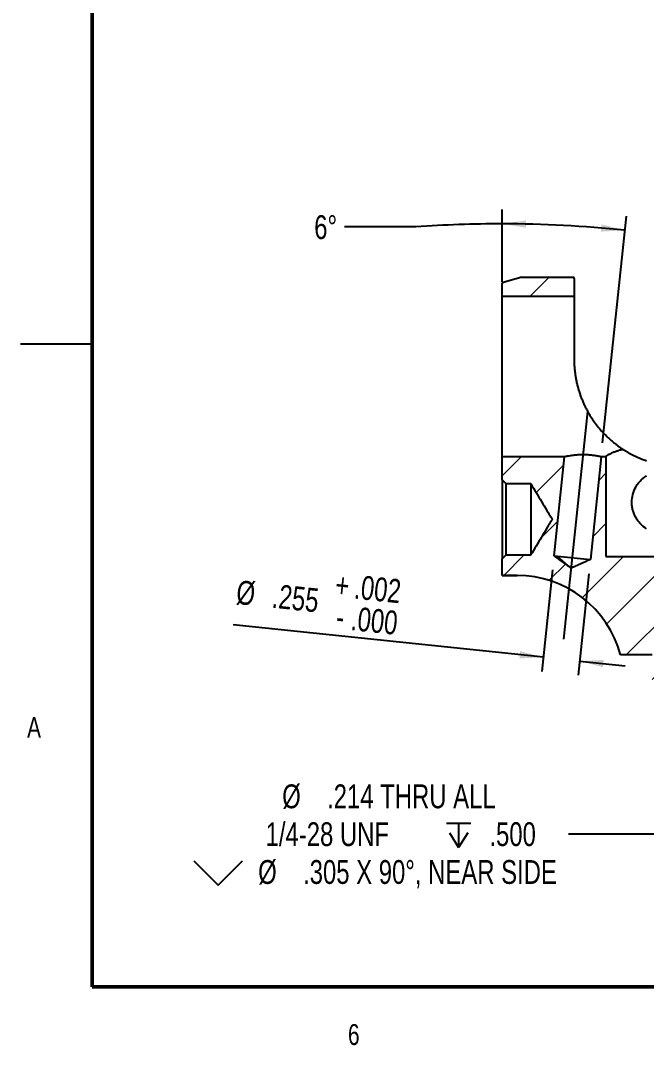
# Model space of a CAD drawing. Header units: inches. Extents: x 0.2 to 16.8, y 0.2 to 10.8.
# Drawn here: x 0.25 to 2.44, y 0.278 to 3.882 of the extents above; entities that cross this region are included whole.
import ezdxf

# ---------------------------------------------------------------- set-up
doc = ezdxf.new("R2010")
doc.units = ezdxf.units.IN
doc.header["$MEASUREMENT"] = 0
doc.linetypes.add('PHANTOM', pattern=[0.5, 0.25, -0.05, 0.05, -0.05, 0.05, -0.05])
doc.layers.add('FORMAT', color=7, linetype='Continuous')
doc.styles.add('SLDTEXTSTYLE0', font='TXT', dxfattribs={"width": 0.75})
doc.dimstyles.new('SLDDIMSTYLE11', dxfattribs={"dimtxt": 0.083333, "dimasz": 0.083333, "dimexe": 0, "dimexo": 0.0625, "dimgap": 0.020833, "dimtad": 0, "dimtih": 1, "dimtoh": 1, "dimdec": 3, "dimlfac": 2, "dimrnd": 1e-09, "dimzin": 12, "dimdsep": 46, "dimtxsty": 'SLDTEXTSTYLE0', "dimsah": 1, "dimcen": 0, "dimadec": 0, "dimazin": 3, "dimtfac": 1, "dimtdec": 3, "dimtofl": 0, "dimtmove": 0, "dimatfit": 3, "dimfxl": 1, "dimfrac": 2, "dimtolj": 1, "dimtzin": 12, "dimarcsym": 0})
doc.dimstyles.new('SLDDIMSTYLE33', dxfattribs={"dimtxt": 0.083333, "dimasz": 0.083333, "dimexe": 0, "dimexo": 0.0625, "dimgap": 0.020833, "dimtad": 2, "dimdec": 3, "dimlfac": 2, "dimrnd": 1e-09, "dimzin": 12, "dimdsep": 46, "dimtxsty": 'SLDTEXTSTYLE0', "dimsah": 1, "dimcen": 0.09, "dimadec": 0, "dimazin": 3, "dimtol": 1, "dimtp": 0.002, "dimtfac": 1, "dimtdec": 3, "dimtmove": 0, "dimatfit": 0, "dimfxl": 1, "dimfrac": 2, "dimtolj": 1, "dimtzin": 4, "dimarcsym": 0})
doc.dimstyles.new('SLDDIMSTYLE35', dxfattribs={"dimtxt": 0.083333, "dimasz": 0.083333, "dimexe": 0, "dimexo": 0.0625, "dimgap": 0.020833, "dimtad": 0, "dimtih": 1, "dimtoh": 1, "dimdec": 4, "dimlfac": 2, "dimzin": 12, "dimdsep": 46, "dimtxsty": 'SLDTEXTSTYLE0', "dimsah": 1, "dimcen": 0.09, "dimazin": 3, "dimtfac": 1, "dimtofl": 0, "dimtmove": 0, "dimatfit": 3, "dimfxl": 1, "dimfrac": 2, "dimtolj": 1, "dimtzin": 12, "dimarcsym": 0})

# ---------------------------------------------------------------- blocks, each defined once
blk = doc.blocks.new('_D_46')
at = {"layer": 'FORMAT'}
for p, q in [((2.1116, 1.9592), (2.0743, 1.6039)), ((2.2384, 1.9458), (2.2011, 1.5905)), ((2.0795, 1.6536), (0.9939, 1.7677)), ((2.2063, 1.6403), (2.3657, 1.6235))]:
    blk.add_line(p, q, dxfattribs=at)
for points in [[(2.0795, 1.6536), (1.998, 1.6751), (1.9953, 1.6496)], [(2.2063, 1.6403), (2.2879, 1.6188), (2.2905, 1.6443)]]:
    blk.add_solid(points, dxfattribs=at)
at = {"layer": 'FORMAT', "attachment_point": 1, "rotation": 354, "style": 'SLDTEXTSTYLE0'}
for s, insert, char_height in [('%%c', (1.0103, 1.9237), 0.08333), ('+', (1.3561, 1.9494), 0.0833), ('.002', (1.423, 1.9423), 0.08333), ('.255', (1.1354, 1.9105), 0.08333), ('.000', (1.4114, 1.8318), 0.08333), ('-', (1.3596, 1.8373), 0.0833)]:
    blk.add_mtext(s, dxfattribs=dict(at, insert=insert, char_height=char_height))
blk = doc.blocks.new('_D_48')
at = {"layer": 'FORMAT'}
for p, q in [((1.9349, 2.9675), (1.9349, 3.2206)), ((2.2867, 2.4047), (2.37, 3.1978)), ((1.6335, 3.1595), (1.3835, 3.1595))]:
    blk.add_line(p, q, dxfattribs=at)
for start, end in [(90, 94.2044), (84, 90)]:
    blk.add_arc((1.9349, -0.9417), 4.1123, start, end, dxfattribs=at)
for points in [[(1.9349, 3.1706), (2.0181, 3.1569), (2.0184, 3.1826)], [(2.3648, 3.1481), (2.2831, 3.1687), (2.2806, 3.1432)]]:
    blk.add_solid(points, dxfattribs=at)
at = {"layer": 'FORMAT', "insert": (1.2774, 3.2007), "char_height": 0.08333, "attachment_point": 1, "style": 'SLDTEXTSTYLE0'}
blk.add_mtext('6°', dxfattribs=at)
blk = doc.blocks.new('SW_SYMBOL_HOLE_DEPTH')
at = {"layer": 'FORMAT', "color": 0}
for p, q in [((0, 34.4), (31.5, 34.4)), ((15.7, 34.4), (15.7, 3)), ((3.9, 21.9), (15.7, 3)), ((27.6, 21.9), (15.7, 3))]:
    blk.add_line(p, q, dxfattribs=at)
blk = doc.blocks.new('SW_SYMBOL_HOLE_SINK')
at = {"layer": 'FORMAT', "color": 0}
for p, q in [((0, 34.4), (31.5, 3)), ((31.5, 3), (63, 34.4))]:
    blk.add_line(p, q, dxfattribs=at)
blk = doc.blocks.new('_D_50')
at = {"layer": 'FORMAT'}
for p, q in [((2.7836, 1.3477), (2.6376, 1.0351)), ((2.6376, 1.0351), (2.1678, 1.0351))]:
    blk.add_line(p, q, dxfattribs=at)
blk.add_solid([(2.7836, 1.3477), (2.7367, 1.2776), (2.76, 1.2668)], dxfattribs=at)
at = {"layer": 'FORMAT', "xscale": 0.0027037109, "yscale": 0.0027037109, "zscale": 0.0027037109}
for name, p in [('SW_SYMBOL_HOLE_DEPTH', (1.74, 0.9804)), ('SW_SYMBOL_HOLE_SINK', (0.8562, 0.848))]:
    blk.add_blockref(name, p, dxfattribs=at)
at = {"layer": 'FORMAT', "attachment_point": 1, "style": 'SLDTEXTSTYLE0'}
for s, insert, char_height in [('%%c', (1.1654, 1.2087), 0.08333), ('.214 THRU ALL', (1.3224, 1.2087), 0.083333), ('1/4-28 UNF', (1.1073, 1.0763), 0.08333), ('.500', (1.8904, 1.0763), 0.08333), ('%%c', (1.0813, 0.9439), 0.08333), ('.305 X 90°, NEAR SIDE', (1.2384, 0.9439), 0.083333)]:
    blk.add_mtext(s, dxfattribs=dict(at, insert=insert, char_height=char_height))

msp = doc.modelspace()

# ---------------------------------------------------------------- hatches: boundary and pattern name
at = {"layer": 'FORMAT', "linetype": 'Continuous', "lineweight": 18}
h = msp.add_hatch(dxfattribs=at)
h.set_pattern_fill('ANSI31', color=256, style=0)
edge = h.paths.add_edge_path(flags=0)
edge.add_line((1.934948, 2.962184), (1.934948, 2.917485))
edge.add_line((1.934948, 2.917485), (2.186916, 2.917485))
edge.add_line((2.186916, 2.917485), (2.186916, 2.978755))
edge.add_arc((2.181995, 2.978755), 0.004921, 0, 90)
edge.add_line((2.181995, 2.983677), (2.001715, 2.983677))
edge.add_arc((2.001715, 2.978755), 0.004921, 90, 105)
edge.add_line((2.000441, 2.983509), (1.938595, 2.966938))
edge.add_arc((1.939869, 2.962184), 0.004921, 105, 180)
h = msp.add_hatch(dxfattribs=at)
h.set_pattern_fill('ANSI31', color=256, style=0)
edge = h.paths.add_edge_path(flags=0)
edge.add_line((2.034948, 2.260741), (2.035342, 2.260741))
edge.add_spline(control_points=[(2.035342, 2.260741), (2.039708, 2.253474), (2.044074, 2.246207), (2.048441, 2.23894), (2.05838, 2.222398), (2.068319, 2.205855), (2.078258, 2.189313), (2.083395, 2.180763), (2.088532, 2.172213), (2.093667, 2.163663), (2.096322, 2.159244), (2.098976, 2.154824), (2.101629, 2.150403), (2.103, 2.148118), (2.104372, 2.145832), (2.105739, 2.143544), (2.106447, 2.142359), (2.107155, 2.141174), (2.107856, 2.139985), (2.10822, 2.139367), (2.108584, 2.138748), (2.108934, 2.138121), (2.10912, 2.137789), (2.109304, 2.137456), (2.109461, 2.13711), (2.109512, 2.136999), (2.10956, 2.136886), (2.1096, 2.136771)], knot_values=[0.01540988, 0.01540988, 0.01540988, 0.01540988, 0.01670194, 0.01670194, 0.01670194, 0.01964304, 0.01964304, 0.01964304, 0.0211631, 0.0211631, 0.0211631, 0.02194878, 0.02194878, 0.02194878, 0.02235503, 0.02235503, 0.02235503, 0.02256535, 0.02256535, 0.02256535, 0.02267476, 0.02267476, 0.02267476, 0.02273273, 0.02273273, 0.02273273, 0.02275133, 0.02275133, 0.02275133, 0.02275133], weights=[1, 1, 1, 1, 1, 1, 1, 1, 1, 1, 1, 1, 1, 1, 1, 1, 1, 1, 1, 1, 1, 1, 1, 1, 1, 1, 1, 1], degree=3, periodic=0)
edge.add_spline(control_points=[(2.1096, 2.136771), (2.10963, 2.136686), (2.109655, 2.136598), (2.109674, 2.136509), (2.109706, 2.136355), (2.109711, 2.136192), (2.109687, 2.136036), (2.109643, 2.13575), (2.10952, 2.135478), (2.109393, 2.135217), (2.108831, 2.134056), (2.108139, 2.132963), (2.107482, 2.131853), (2.104859, 2.127424), (2.102199, 2.123017), (2.09955, 2.118604), (2.088953, 2.100952), (2.078346, 2.083305), (2.067742, 2.065656), (2.056942, 2.047681), (2.046142, 2.029705), (2.035342, 2.01173)], knot_values=[0.02275133, 0.02275133, 0.02275133, 0.02275133, 0.02276518, 0.02276518, 0.02276518, 0.02278941, 0.02278941, 0.02278941, 0.02283412, 0.02283412, 0.02283412, 0.02303206, 0.02303206, 0.02303206, 0.02382199, 0.02382199, 0.02382199, 0.02698169, 0.02698169, 0.02698169, 0.03019992, 0.03019992, 0.03019992, 0.03019992], weights=[1, 1, 1, 1, 1, 1, 1, 1, 1, 1, 1, 1, 1, 1, 1, 1, 1, 1, 1, 1, 1, 1], degree=3, periodic=0)
edge.add_line((2.035342, 2.01173), (2.034948, 2.01173))
edge.add_line((2.034948, 2.01173), (2.034948, 2.010488))
edge.add_line((2.034948, 2.010488), (1.947448, 2.010488))
edge.add_spline(control_points=[(1.947448, 2.010488), (1.943281, 2.006321), (1.939114, 2.002154), (1.934948, 1.997988)], knot_values=[0.03086857, 0.03086857, 0.03086857, 0.03086857, 0.03176831, 0.03176831, 0.03176831, 0.03176831], weights=[1, 1, 1, 1], degree=3, periodic=0)
edge.add_line((1.934948, 1.997988), (1.934948, 1.940371))
edge.add_line((1.934948, 1.940371), (1.987029, 1.940371))
edge.add_arc((1.987029, 1.56537), 0.375001, 14.904987, 90, ccw=False)
edge.add_line((2.349413, 1.661826), (2.459554, 1.661826))
edge.add_line((2.459554, 1.661826), (2.459554, 1.509819))
edge.add_line((2.459554, 1.509819), (2.732619, 1.352165))
edge.add_spline(control_points=[(2.732619, 1.352165), (2.742466, 1.354803), (2.752313, 1.357441), (2.76216, 1.360079)], knot_values=[0.00494214, 0.00494214, 0.00494214, 0.00494214, 0.00649571, 0.00649571, 0.00649571, 0.00649571], weights=[1, 1, 1, 1], degree=3, periodic=0)
edge.add_line((2.76216, 1.360079), (2.956831, 1.697259))
edge.add_line((2.956831, 1.697259), (2.619003, 1.697259))
edge.add_line((2.619003, 1.697259), (2.619003, 2.006314))
edge.add_line((2.619003, 2.006314), (2.298137, 2.006314))
edge.add_line((2.298137, 2.006314), (2.298137, 2.354987))
edge.add_line((2.298137, 2.354987), (2.281445, 2.354987))
edge.add_line((2.281445, 2.354987), (2.24367, 1.995562))
edge.add_spline(control_points=[(2.24367, 1.995562), (2.23765, 1.992882), (2.231629, 1.990201), (2.225608, 1.987521), (2.217318, 1.983831), (2.209027, 1.98014), (2.200737, 1.976451), (2.196637, 1.974627), (2.192537, 1.972803), (2.188437, 1.970982), (2.186408, 1.970081), (2.184379, 1.969179), (2.182347, 1.968284), (2.181339, 1.96784), (2.180332, 1.967396), (2.179319, 1.966964), (2.178812, 1.966748), (2.178304, 1.966531), (2.177787, 1.966338), (2.177528, 1.966241), (2.177265, 1.966148), (2.176994, 1.96609), (2.176822, 1.966053), (2.176641, 1.966033), (2.176465, 1.966052), (2.176289, 1.966072), (2.176116, 1.96613), (2.175954, 1.966204), (2.175271, 1.966515), (2.174669, 1.966981), (2.174054, 1.967412), (2.171618, 1.969116), (2.169222, 1.970877), (2.166815, 1.972621), (2.157187, 1.979599), (2.14757, 1.986592), (2.137949, 1.993581), (2.130925, 1.998683), (2.123901, 2.003786), (2.116878, 2.008889)], knot_values=[0.00745075, 0.00745075, 0.00745075, 0.00745075, 0.00845515, 0.00845515, 0.00845515, 0.0098381, 0.0098381, 0.0098381, 0.01052193, 0.01052193, 0.01052193, 0.01086027, 0.01086027, 0.01086027, 0.01102808, 0.01102808, 0.01102808, 0.01111214, 0.01111214, 0.01111214, 0.01115441, 0.01115441, 0.01115441, 0.01118152, 0.01118152, 0.01118152, 0.01120879, 0.01120879, 0.01120879, 0.01132392, 0.01132392, 0.01132392, 0.01177962, 0.01177962, 0.01177962, 0.01360224, 0.01360224, 0.01360224, 0.01493297, 0.01493297, 0.01493297, 0.01493297], weights=[1, 1, 1, 1, 1, 1, 1, 1, 1, 1, 1, 1, 1, 1, 1, 1, 1, 1, 1, 1, 1, 1, 1, 1, 1, 1, 1, 1, 1, 1, 1, 1, 1, 1, 1, 1, 1, 1, 1, 1], degree=3, periodic=0)
edge.add_line((2.116878, 2.008889), (2.153254, 2.354987))
edge.add_line((2.153254, 2.354987), (1.934948, 2.354987))
edge.add_line((1.934948, 2.354987), (1.934948, 2.274484))
edge.add_spline(control_points=[(1.934948, 2.274484), (1.939114, 2.270317), (1.943281, 2.26615), (1.947448, 2.261983)], knot_values=[0.01193109, 0.01193109, 0.01193109, 0.01193109, 0.01282912, 0.01282912, 0.01282912, 0.01282912], weights=[1, 1, 1, 1], degree=3, periodic=0)
edge.add_line((1.947448, 2.261983), (2.034948, 2.261983))
edge.add_line((2.034948, 2.261983), (2.034948, 2.260741))

# ---------------------------------------------------------------- linework, layer by layer
at = {"color": 7, "linetype": 'Continuous', "lineweight": 50}
for p, q in [((0.5, 0.5), (0.5, 10.5)), ((16.5, 0.5), (0.5, 0.5))]:
    msp.add_line(p, q, dxfattribs=at)
at = {"color": 7, "linetype": 'Continuous', "lineweight": 25}
for p, q in [((1.934948, 2.917485), (1.934948, 2.962184)), ((1.938595, 2.966938), (2.000441, 2.983509)), ((2.001715, 2.983677), (2.181995, 2.983677)), ((2.186916, 2.978755), (2.186916, 2.917485)), ((1.934948, 2.354987), (1.934948, 2.917485)), ((1.934948, 2.917485), (2.186916, 2.917485)), ((2.186916, 2.917485), (2.186916, 2.696275)), ((0.5, 2.75), (0.25, 2.75)), ((1.934948, 2.274484), (1.934948, 2.354987)), ((2.153254, 2.354987), (1.934948, 2.354987)), ((2.116878, 2.008889), (2.153254, 2.354987)), ((2.281447, 2.354987), (2.24367, 1.995562)), ((2.298137, 2.354987), (2.281445, 2.354987)), ((2.298137, 2.35571), (2.298137, 2.354987)), ((2.298137, 2.354987), (2.298137, 2.006314)), ((1.934948, 2.274484), (1.947448, 2.261983)), ((1.934948, 2.274484), (1.934948, 1.997988)), ((1.947448, 2.261983), (2.034948, 2.261983)), ((1.947448, 2.261983), (1.947448, 2.010488)), ((2.034948, 2.261983), (2.034948, 2.260741)), ((2.034948, 2.260741), (2.035342, 2.260741)), ((2.034948, 2.260741), (2.034948, 2.01173)), ((2.035342, 2.260741), (2.035342, 2.01173)), ((1.947448, 2.010488), (1.934948, 1.997988)), ((1.934948, 1.940371), (1.934948, 1.997988)), ((2.034948, 2.010488), (1.947448, 2.010488)), ((2.034948, 2.01173), (2.034948, 2.010488)), ((2.035342, 2.01173), (2.034948, 2.01173)), ((2.116873, 2.008889), (2.128677, 2.007649)), ((2.128677, 2.007649), (2.24367, 1.995562)), ((2.298137, 2.006314), (2.619003, 2.006314)), ((1.987029, 1.940371), (1.934948, 1.940371)), ((1.934948, 1.94037), (1.987029, 1.94037)), ((2.459554, 1.661826), (2.349413, 1.661826))]:
    msp.add_line(p, q, dxfattribs=at)
at = {"color": 8, "linetype": 'PHANTOM', "lineweight": 18}
msp.add_line((2.128677, 2.007649), (2.175271, 1.966638), dxfattribs=at)
at = {"color": 7, "linetype": 'Continuous', "lineweight": 25}
for centre, radius, start, end in [((1.939869, 2.962184), 0.004921, 105, 180), ((2.001715, 2.978755), 0.004921, 90, 105), ((2.181995, 2.978755), 0.004921, 0, 90), ((1.987029, 1.56537), 0.375001, 14.904987, 90)]:
    msp.add_arc(centre, radius, start, end, dxfattribs=at)
for points, knots in [([(2.186916, 2.696275), (2.186927, 2.694133), (2.186948, 2.689854), (2.18712, 2.683405), (2.187396, 2.676948), (2.187786, 2.670481), (2.188288, 2.664008), (2.188904, 2.657529), (2.189635, 2.651048), (2.190479, 2.644565), (2.191439, 2.638084), (2.192515, 2.631605), (2.193707, 2.625132), (2.195015, 2.618667), (2.19644, 2.612211), (2.197982, 2.605768), (2.199642, 2.599338), (2.201419, 2.592924), (2.203314, 2.586529), (2.205327, 2.580155), (2.207458, 2.573803), (2.209707, 2.567477), (2.212075, 2.561179), (2.21456, 2.55491), (2.217164, 2.548674), (2.219886, 2.542472), (2.222725, 2.536307), (2.225682, 2.530181), (2.228757, 2.524097), (2.231949, 2.518056), (2.235257, 2.512062), (2.238682, 2.506117), (2.24508, 2.495466), (2.254885, 2.480558), (2.268617, 2.46224), (2.283218, 2.44504), (2.296824, 2.430826), (2.309029, 2.419254), (2.319505, 2.410053), (2.329787, 2.401661), (2.33981, 2.394048), (2.349547, 2.387116), (2.355807, 2.383011), (2.35891, 2.380976)], [0, 0, 0, 0, 0.0154514, 0.03086938, 0.04626207, 0.0616376, 0.07700414, 0.09236989, 0.10774304, 0.12313175, 0.13854419, 0.15398847, 0.16947264, 0.18500472, 0.20059264, 0.21624423, 0.23196725, 0.24776933, 0.26365802, 0.27964071, 0.29572468, 0.31191707, 0.32822489, 0.34465498, 0.36121403, 0.37790861, 0.39474508, 0.41172967, 0.42886846, 0.44616734, 0.46363205, 0.48126817, 0.49908111, 0.56021864, 0.6222945, 0.68548758, 0.74996743, 0.79370473, 0.83654955, 0.87854948, 0.91975503, 0.96021971, 1, 1, 1, 1]), ([(2.35891, 2.380976), (2.357672, 2.380685), (2.355086, 2.380077), (2.351165, 2.379062), (2.347038, 2.377925), (2.342748, 2.376659), (2.33833, 2.375269), (2.331661, 2.37301), (2.32455, 2.370353), (2.31854, 2.367807), (2.314035, 2.36572), (2.310065, 2.363844), (2.306138, 2.361808), (2.303057, 2.360048), (2.300766, 2.358552), (2.29922, 2.35733), (2.298302, 2.356356), (2.298191, 2.355923), (2.298137, 2.35571)], [0, 0, 0, 0, 0.03431975, 0.07163423, 0.11194722, 0.1552617, 0.20158003, 0.25090412, 0.37462614, 0.45691878, 0.49774225, 0.57824501, 0.65577033, 0.73034999, 0.80201976, 0.87081994, 0.93679611, 1, 1, 1, 1]), ([(2.35891, 2.380976), (2.360271, 2.380107), (2.362981, 2.378376), (2.367139, 2.375815), (2.371342, 2.373297), (2.375597, 2.370824), (2.379901, 2.368397), (2.384256, 2.366018), (2.388659, 2.363686), (2.393112, 2.361405), (2.398928, 2.358521), (2.40611, 2.355132), (2.414644, 2.351362), (2.423115, 2.347872), (2.431523, 2.344628), (2.437049, 2.342683), (2.439809, 2.341712)], [0, 0, 0, 0, 0.05672768, 0.11297575, 0.16880869, 0.22429245, 0.27949421, 0.33448219, 0.38932541, 0.44409343, 0.49885609, 0.60174757, 0.70277338, 0.80245798, 0.90134719, 1, 1, 1, 1]), ([(2.21812, 2.362306), (2.217021, 2.362302), (2.214789, 2.362293), (2.211396, 2.362227), (2.207917, 2.36212), (2.204365, 2.361968), (2.200752, 2.361769), (2.197096, 2.361522), (2.192897, 2.361183), (2.187824, 2.360689), (2.181689, 2.359975), (2.176485, 2.359263), (2.170071, 2.358259), (2.16383, 2.357186), (2.15878, 2.356158), (2.155964, 2.355577), (2.15439, 2.355241), (2.153426, 2.355027), (2.153308, 2.354999), (2.153249, 2.354986)], [0, 0, 0, 0, 0.032565636, 0.066182071, 0.10085385, 0.136585112, 0.173379636, 0.211240883, 0.250172022, 0.306618012, 0.377186842, 0.461470486, 0.500536397, 0.636763376, 0.750321016, 0.814819106, 0.877894089, 0.93960134, 1, 1, 1, 1]), ([(2.281447, 2.354987), (2.281449, 2.354986), (2.281482, 2.354978), (2.280696, 2.355174), (2.277873, 2.355785), (2.273496, 2.356745), (2.268196, 2.35776), (2.260845, 2.359), (2.254249, 2.359951), (2.248118, 2.36068), (2.242206, 2.361253), (2.236183, 2.361713), (2.230125, 2.362047), (2.2241, 2.362264), (2.220097, 2.362292), (2.21812, 2.362306)], [0, 0, 0, 0, 0.00743473, 0.12452642, 0.25287456, 0.30680896, 0.44130232, 0.54215111, 0.62466536, 0.69110038, 0.75594971, 0.81923742, 0.8809894, 0.94123358, 1, 1, 1, 1]), ([(2.439809, 2.10351), (2.432191, 2.108364), (2.425172, 2.114143), (2.415686, 2.124215), (2.412698, 2.127818), (2.407267, 2.135281), (2.404797, 2.139167), (2.400349, 2.147243), (2.39836, 2.151462), (2.394948, 2.160074), (2.393528, 2.164453), (2.391242, 2.17335), (2.390376, 2.17787), (2.389213, 2.187057), (2.388922, 2.19172), (2.388929, 2.205539), (2.390072, 2.214656), (2.394708, 2.232685), (2.398103, 2.241219), (2.404766, 2.253332), (2.407275, 2.257282), (2.412718, 2.264757), (2.415647, 2.268288), (2.421904, 2.274944), (2.425231, 2.278069), (2.432277, 2.283906), (2.436, 2.286613), (2.439809, 2.289041)], [0, 0, 0, 0, 0.125, 0.125, 0.1875, 0.1875, 0.25, 0.25, 0.3125, 0.3125, 0.375, 0.375, 0.4375, 0.4375, 0.5, 0.5, 0.625, 0.625, 0.75, 0.75, 0.8125, 0.8125, 0.875, 0.875, 0.9375, 0.9375, 1, 1, 1, 1]), ([(2.035342, 2.260741), (2.047747, 2.240095), (2.060152, 2.21945), (2.078759, 2.18848), (2.084961, 2.178157), (2.094263, 2.162672), (2.097364, 2.15751), (2.102012, 2.149765), (2.103561, 2.147184), (2.10588, 2.143309), (2.106653, 2.142017), (2.107804, 2.140074), (2.108187, 2.139426), (2.108939, 2.138122), (2.109352, 2.13748), (2.1096, 2.136771)], [0, 0, 0, 0, 0.5, 0.5, 0.75, 0.75, 0.875, 0.875, 0.9375, 0.9375, 0.96875, 0.96875, 0.984375, 0.984375, 1, 1, 1, 1]), ([(2.1096, 2.136771), (2.109725, 2.136412), (2.109714, 2.136012), (2.109454, 2.135303), (2.109272, 2.134967), (2.108728, 2.133967), (2.108343, 2.133314), (2.10719, 2.131353), (2.106411, 2.130051), (2.104076, 2.126146), (2.102515, 2.123545), (2.097832, 2.115742), (2.094708, 2.110541), (2.085336, 2.094938), (2.079087, 2.084537), (2.060339, 2.053334), (2.04784, 2.032532), (2.035342, 2.01173)], [0, 0, 0, 0, 0.0078125, 0.0078125, 0.015625, 0.015625, 0.03125, 0.03125, 0.0625, 0.0625, 0.125, 0.125, 0.25, 0.25, 0.5, 0.5, 1, 1, 1, 1]), ([(2.24367, 1.995562), (2.232457, 1.99057), (2.221244, 1.985578), (2.204424, 1.978092), (2.198817, 1.975596), (2.190406, 1.971856), (2.187602, 1.97061), (2.183394, 1.968746), (2.181991, 1.968124), (2.179881, 1.967204), (2.179178, 1.966898), (2.178113, 1.966462), (2.177757, 1.966318), (2.177028, 1.966082), (2.176634, 1.965992), (2.175897, 1.966187), (2.175568, 1.9664), (2.174925, 1.966809), (2.174611, 1.967025), (2.173671, 1.967677), (2.17305, 1.968121), (2.17119, 1.969453), (2.169955, 1.970348), (2.166247, 1.973031), (2.163778, 1.974823), (2.156371, 1.980199), (2.151434, 1.983785), (2.136624, 1.994543), (2.126751, 2.001716), (2.116878, 2.008889)], [0, 0, 0, 0, 0.25, 0.25, 0.375, 0.375, 0.4375, 0.4375, 0.46875, 0.46875, 0.484375, 0.484375, 0.4921875, 0.4921875, 0.5, 0.5, 0.5078125, 0.5078125, 0.515625, 0.515625, 0.53125, 0.53125, 0.5625, 0.5625, 0.625, 0.625, 0.75, 0.75, 1, 1, 1, 1])]:
    msp.add_open_spline(points, degree=3, knots=knots, dxfattribs=at)
at = {"layer": 'FORMAT', "linetype": 'Continuous'}
msp.add_line((2.234099, 2.51434), (2.150295, 1.716991), dxfattribs=at)

# ---------------------------------------------------------------- texts
at = {"color": 7, "linetype": 'Continuous', "lineweight": 0, "char_height": 0.072917, "attachment_point": 2, "style": 'SLDTEXTSTYLE0'}
for s, insert in [('A', (0.297055, 1.44476)), ('6', (1.415932, 0.36976))]:
    msp.add_mtext(s, dxfattribs=dict(at, insert=insert))

# ---------------------------------------------------------------- dimensions: what is measured, and where the dimension line sits
at = {"layer": 'FORMAT'}
dim = msp.add_angular_dim_2l(base=(2.15017, 3.164945), line1=((1.934948, 2.354986), (1.934948, 2.917486)), line2=((2.281447, 2.354987), (2.24367, 1.995562)), dimstyle='SLDDIMSTYLE35', dxfattribs=at)
dim.commit()
dim.dimension.update_dxf_attribs({"geometry": '_D_48', "text_midpoint": (1.633451, 3.159514), "dimtype": 162})
dim = msp.add_linear_dim(base=(2.206333, 1.640276), p1=(2.116873, 2.008889), p2=(2.243675, 1.995562), angle=354, text='%%c<>', dimstyle='SLDDIMSTYLE33', dxfattribs=at)
dim.commit()
dim.dimension.update_dxf_attribs({"geometry": '_D_46', "text_midpoint": (1.3042, 1.735093), "dimtype": 160})
dim = msp.add_diameter_dim_2p(p1=(2.79948, 1.338532), p2=(2.783602, 1.347699), text='<> THRU ALL\\P1/4-28 UNF  {\\fGDT;x} .500\\P{\\fGDT;w}%%c .305 X 90°, NEAR SIDE', dimstyle='SLDDIMSTYLE11', dxfattribs=at)
dim.commit()
dim.dimension.update_dxf_attribs({"geometry": '_D_50', "text_midpoint": (1.606285, 1.035074), "dimtype": 163})

doc.saveas('drawing.dxf')
